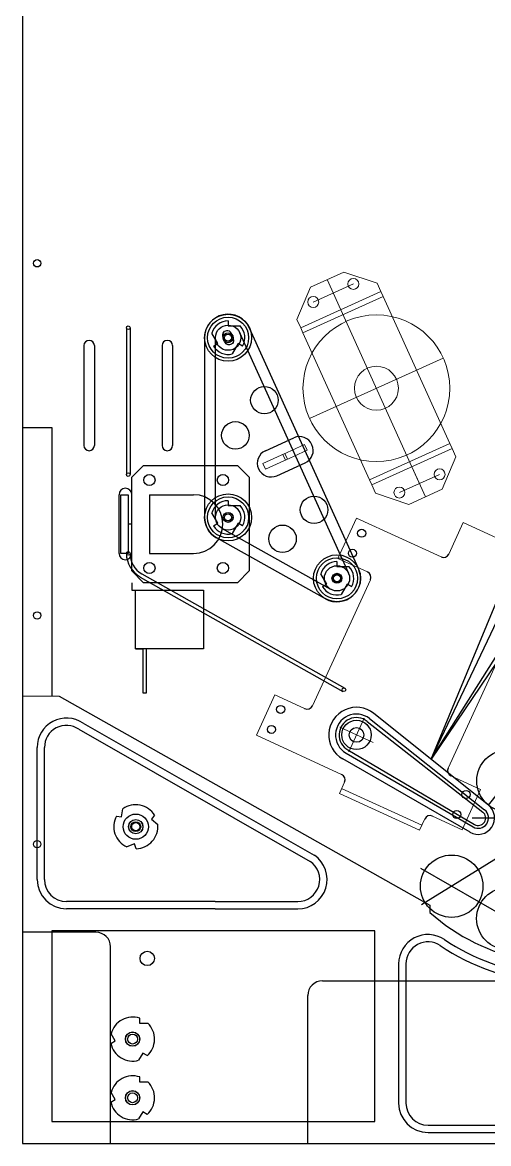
# Model space of a CAD drawing. Extents: x 0 to 20.4, y 0 to 42.
# Drawn here: x 0 to 7.94, y 0 to 19.1 of the extents above; entities that cross this region are included whole.
import ezdxf

# ---------------------------------------------------------------- set-up
doc = ezdxf.new("R2010")
doc.units = 0
doc.header["$LTSCALE"] = 5
doc.header["$MEASUREMENT"] = 0
for name, color, linetype in [('Z0_BALLGEOM', 6, 'Continuous'), ('Z0_BOTCOMP', 4, 'Continuous'), ('Z0_CUT500', 5, 'Continuous'), ('Z0_PLASTICS', 37, 'Continuous'), ('Z0_RUBBER', 2, 'Continuous'), ('Z0_TOPCOMP', 6, 'Continuous'), ('Z0_WOODOUTLINE', 5, 'Continuous')]:
    doc.layers.add(name, color=color, linetype=linetype)

msp = doc.modelspace()

# ---------------------------------------------------------------- linework, layer by layer
at = {"layer": 'Z0_BALLGEOM', "color": 6, "linetype": 'Continuous', "lineweight": 25}
for p, q in [((17.796, 22.614), (6.958, 6.548)), ((7.934, 5.766), (8.267, 6.181)), ((9.188, 5.548), (6.796, 4.069)), ((8.265, 3.835), (6.786, 4.688))]:
    msp.add_line(p, q, dxfattribs=at)
at = {"layer": 'Z0_BALLGEOM', "color": 5, "linetype": 'Continuous', "lineweight": 25}
msp.add_line((7.658, 5.548), (10.717, 5.548), dxfattribs=at)
at = {"layer": 'Z0_BALLGEOM', "color": 6, "linetype": 'Continuous', "lineweight": 25}
for centre in [(8.267, 6.181), (7.309, 4.386), (8.265, 3.835)]:
    msp.add_circle(centre, 0.531, dxfattribs=at)
at = {"layer": 'Z0_BOTCOMP', "color": 4, "linetype": 'Continuous', "lineweight": 5}
for p, q in [((4.905, 14.593), (5.475, 14.851)), ((5.422, 14.209), (5.19, 14.722)), ((5.475, 14.851), (6.041, 14.661)), ((4.674, 14.043), (4.905, 14.593)), ((4.951, 14.34), (5.635, 14.649)), ((6.105, 14.519), (6.041, 14.661)), ((4.738, 13.9), (6.105, 14.519)), ((4.777, 13.815), (6.144, 14.433)), ((6.144, 14.433), (4.777, 13.815)), ((5.293, 14.494), (5.422, 14.209)), ((6.105, 14.519), (6.144, 14.433)), ((6.144, 14.433), (7.277, 11.928)), ((5.422, 14.209), (6.632, 11.533)), ((4.738, 13.9), (4.674, 14.043)), ((4.777, 13.815), (4.738, 13.9)), ((5.91, 11.309), (4.777, 13.815)), ((4.888, 12.356), (7.166, 13.386)), ((7.277, 11.928), (5.91, 11.309)), ((7.277, 11.928), (5.91, 11.309)), ((7.316, 11.842), (7.277, 11.928)), ((5.949, 11.224), (7.316, 11.842)), ((7.149, 11.149), (7.38, 11.7)), ((7.38, 11.7), (7.316, 11.842)), ((6.632, 11.533), (6.864, 11.021)), ((6.632, 11.533), (6.761, 11.248)), ((5.91, 11.309), (5.949, 11.224)), ((6.419, 11.094), (7.103, 11.403)), ((6.013, 11.082), (5.949, 11.224)), ((6.013, 11.082), (6.579, 10.892)), ((6.579, 10.892), (7.149, 11.149)), ((5.686, 10.659), (5.37, 9.972)), ((5.686, 10.659), (7.128, 9.996)), ((7.507, 10.582), (7.26, 10.045)), ((8.88, 9.951), (7.507, 10.582)), ((5.875, 9.74), (5.37, 9.972)), ((4.938, 7.461), (5.924, 9.607)), ((7.248, 6.399), (8.234, 8.545)), ((3.985, 6.957), (4.3, 7.644)), ((4.3, 7.644), (4.805, 7.412)), ((5.403, 7.093), (5.972, 6.832)), ((5.557, 6.678), (5.818, 7.247)), ((5.435, 6.29), (3.985, 6.957)), ((5.397, 5.967), (5.484, 6.158)), ((7.297, 6.266), (7.802, 6.034)), ((6.761, 5.34), (5.397, 5.967)), ((6.8, 5.424), (5.435, 6.051)), ((7.486, 5.348), (7.802, 6.034)), ((7.486, 5.348), (6.981, 5.58)), ((6.849, 5.531), (6.761, 5.34))]:
    msp.add_line(p, q, dxfattribs=at)
at = {"layer": 'Z0_BOTCOMP', "color": 4, "linetype": 'Continuous', "lineweight": 25}
for p, q in [((3.502, 14.017), (3.502, 13.932)), ((3.328, 13.632), (3.227, 13.808)), ((3.502, 13.932), (3.705, 13.932)), ((3.255, 13.59), (3.328, 13.632)), ((3.675, 13.632), (3.573, 13.456)), ((3.748, 13.59), (3.675, 13.632)), ((1.863, 11.357), (2.063, 11.557)), ((2.063, 11.557), (3.663, 11.557)), ((3.863, 11.357), (3.663, 11.557)), ((1.863, 9.757), (1.863, 11.357)), ((3.863, 11.357), (3.863, 9.757)), ((2.163, 11.057), (2.163, 10.057)), ((2.163, 11.057), (2.913, 11.057)), ((3.502, 10.955), (3.502, 10.87)), ((3.328, 10.57), (3.227, 10.746)), ((3.502, 10.87), (3.705, 10.87)), ((1.863, 10.557), (1.801, 10.557)), ((3.255, 10.527), (3.328, 10.57)), ((3.675, 10.57), (3.573, 10.394)), ((3.748, 10.527), (3.675, 10.57)), ((2.163, 10.057), (2.913, 10.057)), ((1.863, 9.757), (2.063, 9.557)), ((3.863, 9.757), (3.663, 9.557)), ((5.356, 9.917), (5.356, 9.832)), ((5.356, 9.832), (5.559, 9.832)), ((1.863, 9.557), (1.863, 9.432)), ((3.663, 9.557), (2.063, 9.557)), ((5.183, 9.532), (5.081, 9.708)), ((1.863, 9.432), (1.926, 9.432)), ((1.926, 8.432), (1.926, 9.432)), ((1.926, 9.432), (3.085, 9.432)), ((3.085, 9.432), (3.085, 8.432)), ((5.109, 9.49), (5.183, 9.532)), ((5.529, 9.532), (5.428, 9.356)), ((5.603, 9.49), (5.529, 9.532)), ((1.926, 8.432), (2.051, 8.432)), ((3.085, 8.432), (1.926, 8.432)), ((2.051, 8.432), (2.051, 7.682)), ((2.113, 7.682), (2.113, 8.432)), ((2.051, 7.682), (2.113, 7.682)), ((1.602, 5.581), (1.685, 5.566)), ((1.685, 5.566), (1.709, 5.703)), ((2.251, 5.594), (2.196, 5.529)), ((2.196, 5.529), (2.303, 5.439)), ((1.908, 5.105), (1.778, 5.057)), ((1.937, 5.025), (1.908, 5.105)), ((1.996, 2.135), (1.996, 2.05)), ((1.996, 2.05), (2.135, 2.05)), ((1.507, 1.708), (1.581, 1.75)), ((1.581, 1.75), (1.511, 1.871)), ((2.048, 1.54), (1.979, 1.42)), ((2.122, 1.498), (2.048, 1.54)), ((1.996, 1.135), (1.996, 1.05)), ((1.996, 1.05), (2.135, 1.05)), ((1.581, 0.75), (1.511, 0.871)), ((1.507, 0.708), (1.581, 0.75)), ((2.048, 0.54), (1.979, 0.42)), ((2.122, 0.498), (2.048, 0.54))]:
    msp.add_line(p, q, dxfattribs=at)
at = {"layer": 'Z0_BOTCOMP', "color": 4, "linetype": 'Continuous', "lineweight": 5}
for centre, radius in [((5.635, 14.649), 0.0938), ((4.951, 14.34), 0.0938), ((6.027, 12.871), 1.25), ((6.027, 12.871), 0.375), ((7.103, 11.403), 0.0938), ((6.419, 11.094), 0.0938)]:
    msp.add_circle(centre, radius, dxfattribs=at)
at = {"layer": 'Z0_BOTCOMP', "color": 4, "linetype": 'Continuous', "lineweight": 25}
for centre, radius in [((3.502, 13.732), 0.085), ((3.502, 13.732), 0.059), ((2.163, 11.307), 0.095), ((3.413, 11.307), 0.095), ((3.502, 10.67), 0.085), ((3.502, 10.67), 0.059), ((5.776, 10.4), 0.069), ((5.619, 10.059), 0.069), ((2.163, 9.807), 0.095), ((3.413, 9.807), 0.095), ((5.356, 9.632), 0.085), ((5.356, 9.632), 0.059), ((4.397, 7.398), 0.069), ((4.24, 7.057), 0.069), ((7.553, 5.948), 0.069), ((7.396, 5.607), 0.069), ((1.93, 5.4), 0.121), ((1.93, 5.4), 0.0835), ((1.875, 1.78), 0.121), ((1.875, 1.78), 0.0835), ((1.875, 0.78), 0.121), ((1.875, 0.78), 0.0835)]:
    msp.add_circle(centre, radius, dxfattribs=at)
for centre, radius, start, end in [((3.502, 13.732), 0.285, 90, 164.5679), ((3.502, 13.732), 0.285, -30, 44.5679), ((3.502, 13.732), 0.285, -150, -75.4321), ((2.913, 10.557), 0.5, 0, 90), ((3.502, 10.67), 0.285, 90, 164.5679), ((3.502, 10.67), 0.285, -30, 44.5679), ((2.913, 10.557), 0.5, -90, 0), ((3.502, 10.67), 0.285, -150, -75.4321), ((7.169, 10.087), 0.1, -114.6848, -24.6848), ((5.356, 9.632), 0.285, 90, 164.5679), ((5.356, 9.632), 0.285, -30, 44.5679), ((5.833, 9.649), 0.1, -24.6848, 65.3152), ((5.356, 9.632), 0.285, -150, -75.4321), ((4.847, 7.503), 0.1, -114.6848, -24.6848), ((7.339, 6.357), 0.1, 155.3152, -114.6848), ((5.393, 6.199), 0.1, -24.6848, 65.3152), ((1.93, 5.4), 0.375, 31.1354, 126.023), ((1.93, 5.4), 0.375, 151.1354, -113.977), ((6.94, 5.489), 0.1, 65.3152, 155.3152), ((1.93, 5.4), 0.375, -88.8646, 6.023), ((1.875, 1.78), 0.375, 71.1354, 166.023), ((1.875, 1.78), 0.375, -48.8646, 46.023), ((1.875, 1.78), 0.375, -168.8646, -73.977), ((1.875, 0.78), 0.375, 71.1354, 166.023), ((1.875, 0.78), 0.375, -48.8646, 46.023), ((1.875, 0.78), 0.375, -168.8646, -73.977)]:
    msp.add_arc(centre, radius, start, end, dxfattribs=at)
at = {"layer": 'Z0_CUT500', "color": 5, "linetype": 'Continuous', "lineweight": 25}
for p, q in [((1.045, 13.597), (1.045, 11.897)), ((1.225, 13.597), (1.225, 11.897)), ((2.377, 13.597), (2.377, 11.897)), ((2.557, 13.597), (2.557, 11.897)), ((0, 12.201), (0.5, 12.201)), ((0.5, 12.201), (0.5, 7.625)), ((4.136, 11.807), (4.62, 12.026)), ((4.329, 11.38), (4.813, 11.599)), ((1.645, 10.057), (1.645, 11.057)), ((1.863, 10.057), (1.863, 11.057))]:
    msp.add_line(p, q, dxfattribs=at)
for centre, radius in [((0.25, 15), 0.0625), ((3.502, 13.732), 0.0825), ((4.12, 12.668), 0.234), ((3.626, 12.068), 0.234), ((4.965, 10.799), 0.234), ((3.502, 10.67), 0.0825), ((4.429, 10.306), 0.234), ((5.356, 9.632), 0.0825), ((0.25, 9), 0.0625), ((5.688, 6.963), 0.25), ((1.93, 5.4), 0.122), ((0.25, 5.102), 0.0625), ((2.125, 3.155), 0.122), ((1.875, 1.78), 0.122), ((1.875, 0.78), 0.122)]:
    msp.add_circle(centre, radius, dxfattribs=at)
for centre, radius, start, end in [((1.135, 13.597), 0.09, 0, 180), ((2.467, 13.597), 0.09, 0, 180), ((4.717, 11.812), 0.234, -65.6633, 114.3367), ((1.135, 11.897), 0.09, 180, 0), ((2.467, 11.897), 0.09, 180, 0), ((4.233, 11.593), 0.234, 114.3367, -65.6633), ((1.754, 11.057), 0.109, 0, -180), ((1.754, 10.057), 0.109, 180, 0)]:
    msp.add_arc(centre, radius, start, end, dxfattribs=at)
at = {"layer": 'Z0_PLASTICS', "color": 34, "linetype": 'Continuous', "lineweight": 25}
for p, q in [((3.556, 13.804), (3.589, 13.709)), ((3.414, 13.755), (3.447, 13.66))]:
    msp.add_line(p, q, dxfattribs=at)
at = {"layer": 'Z0_PLASTICS', "color": 37, "linetype": 'Continuous', "lineweight": 25}
for p, q in [((5.72, 9.797), (3.866, 13.897)), ((3.102, 13.732), (3.102, 10.67)), ((5.161, 9.283), (3.306, 10.321))]:
    msp.add_line(p, q, dxfattribs=at)
msp.add_circle((5.356, 9.632), 0.075, dxfattribs=at)
for centre, start, end in [((3.502, 13.732), 24.3367, -180), ((3.502, 10.67), 180, -119.2286), ((5.356, 9.632), -119.2286, 24.3367)]:
    msp.add_arc(centre, 0.4, start, end, dxfattribs=at)
at = {"layer": 'Z0_PLASTICS', "color": 34, "linetype": 'Continuous', "lineweight": 25, "extrusion": (0, 0, -1)}
for centre, major_axis, start_param, end_param in [((3.485, 13.779), (-0.0245, 0.0709), 4.712389, 7.853982), ((3.518, 13.685), (0.0709, 0.0245), 0, 3.141593)]:
    msp.add_ellipse(centre, major_axis=major_axis, ratio=1, start_param=start_param, end_param=end_param, dxfattribs=at)
at = {"layer": 'Z0_RUBBER', "color": 2, "linetype": 'Continuous', "lineweight": 25}
for p, q in [((3.697, 13.821), (5.552, 9.721)), ((5.72, 9.797), (3.866, 13.897)), ((3.102, 13.732), (3.102, 10.67)), ((3.287, 10.67), (3.287, 13.732)), ((5.161, 9.283), (3.306, 10.321)), ((5.251, 9.444), (3.397, 10.482))]:
    msp.add_line(p, q, dxfattribs=at)
for centre, radius in [((3.502, 13.732), 0.4), ((3.502, 13.732), 0.215), ((3.502, 10.67), 0.4), ((3.502, 10.67), 0.215), ((5.356, 9.632), 0.4), ((5.356, 9.632), 0.215), ((1.93, 5.4), 0.215), ((1.93, 5.4), 0.07)]:
    msp.add_circle(centre, radius, dxfattribs=at)
at = {"layer": 'Z0_TOPCOMP', "color": 6, "linetype": 'Continuous', "lineweight": 25}
for p, q in [((6.958, 6.548), (20, 38)), ((6.958, 6.548), (20, 34)), ((6.958, 6.548), (19.353, 26.172)), ((1.77, 13.901), (1.77, 11.401)), ((1.832, 13.901), (1.832, 11.401)), ((1.676, 10.057), (1.676, 11.057)), ((1.676, 11.057), (1.801, 11.057)), ((1.801, 11.057), (1.801, 10.057)), ((1.801, 10.057), (1.676, 10.057)), ((2.003, 9.654), (5.458, 7.705)), ((2.034, 9.709), (5.489, 7.759)), ((0, 7.625), (0, 0)), ((0.625, 7.625), (6.938, 4.062)), ((7.934, 5.766), (5.982, 7.33)), ((1.033, 7.162), (4.97, 4.912)), ((5.872, 7.193), (7.84, 5.648)), ((5.91, 7.241), (7.87, 5.686)), ((0.962, 7.059), (4.9, 4.809)), ((0.25, 4.5), (0.25, 6.75)), ((0.375, 4.5), (0.375, 6.75)), ((5.54, 6.707), (7.696, 5.437)), ((7.621, 5.306), (5.453, 6.555)), ((5.51, 6.654), (7.672, 5.395)), ((3.281, 4.125), (0.75, 4.125)), ((3.281, 4.125), (4.688, 4.125)), ((6.938, 4.062), (6.938, 3.938)), ((3.281, 4), (0.75, 4)), ((3.281, 4), (4.688, 4)), ((0.5, 3.625), (0.5, 0.375)), ((6, 3.625), (0.5, 3.625)), ((6, 0.375), (6, 3.625)), ((6.406, 3.062), (6.406, 2)), ((6.531, 3.062), (6.531, 2)), ((6.406, 2), (6.406, 0.688)), ((6.531, 2), (6.531, 0.688)), ((0.5, 0.375), (6, 0.375)), ((6.906, 0.312), (8.906, 0.312)), ((0, 0), (18.375, 0)), ((0, 0), (6.938, 0)), ((6.906, 0.188), (8.906, 0.188))]:
    msp.add_line(p, q, dxfattribs=at)
at = {"layer": 'Z0_TOPCOMP', "color": 6, "linetype": 'Continuous', "lineweight": 5}
for p, q in [((4.805, 11.912), (4.432, 11.744)), ((4.85, 11.813), (4.805, 11.912)), ((4.467, 11.759), (4.094, 11.59)), ((4.139, 11.491), (4.512, 11.66)), ((4.432, 11.744), (4.477, 11.644)), ((4.512, 11.66), (4.467, 11.759)), ((4.477, 11.644), (4.85, 11.813)), ((4.094, 11.59), (4.139, 11.491)), ((0, 7.625), (0.625, 7.625))]:
    msp.add_line(p, q, dxfattribs=at)
at = {"layer": 'Z0_TOPCOMP', "color": 6, "linetype": 'Continuous', "lineweight": 25}
for centre, radius in [((3.502, 13.732), 0.4), ((3.502, 13.732), 0.35), ((1.801, 13.901), 0.0312), ((1.801, 11.401), 0.0312), ((3.502, 10.67), 0.35), ((1.801, 10.055), 0.0312), ((5.356, 9.632), 0.35), ((5.473, 7.732), 0.0312), ((5.688, 6.963), 0.125)]:
    msp.add_circle(centre, radius, dxfattribs=at)
for centre, radius, start, end in [((2.229, 10.055), 0.459, 180, -119.4385), ((2.229, 10.055), 0.397, 180, -119.4385), ((5.688, 6.963), 0.471, 51.307, -119.927), ((5.688, 6.963), 0.356, 51.307, -119.927), ((0.75, 6.75), 0.5, 55.561, 180), ((0.75, 6.75), 0.375, 55.561, 180), ((5.688, 6.963), 0.295, 51.307, -119.927), ((7.76, 5.548), 0.279, -119.927, 51.307), ((7.76, 5.548), 0.176, -119.927, 51.307), ((7.76, 5.548), 0.128, -119.927, 51.307), ((4.688, 4.5), 0.5, -90, 55.561), ((4.688, 4.5), 0.375, -90, 55.561), ((0.75, 4.5), 0.5, 180, -90), ((0.75, 4.5), 0.375, 180, -90), ((9.246, 6.544), 3.482, -131.5331, -71.0868), ((6.906, 3.062), 0.5, 56.0941, 180), ((9.246, 6.544), 3.695, -123.9059, -68.7532), ((6.906, 3.062), 0.375, 56.0941, 180), ((9.246, 6.544), 3.82, -123.9059, -67.4648), ((6.906, 0.688), 0.5, 180, -90), ((6.906, 0.688), 0.375, 180, -90)]:
    msp.add_arc(centre, radius, start, end, dxfattribs=at)
at = {"layer": 'Z0_WOODOUTLINE', "color": 5, "linetype": 'Continuous', "lineweight": 25}
for p, q in [((0, 42), (0, 3.602)), ((1.25, 3.602), (0, 3.602)), ((1.5, 0), (1.5, 3.352)), ((5.108, 2.773), (8.542, 2.773)), ((4.858, 0), (4.858, 2.523)), ((1.5, 0), (4.858, 0))]:
    msp.add_line(p, q, dxfattribs=at)
for centre, start, end in [((1.25, 3.352), 0, 90), ((5.108, 2.523), 90, 180)]:
    msp.add_arc(centre, 0.25, start, end, dxfattribs=at)

doc.saveas('drawing.dxf')
